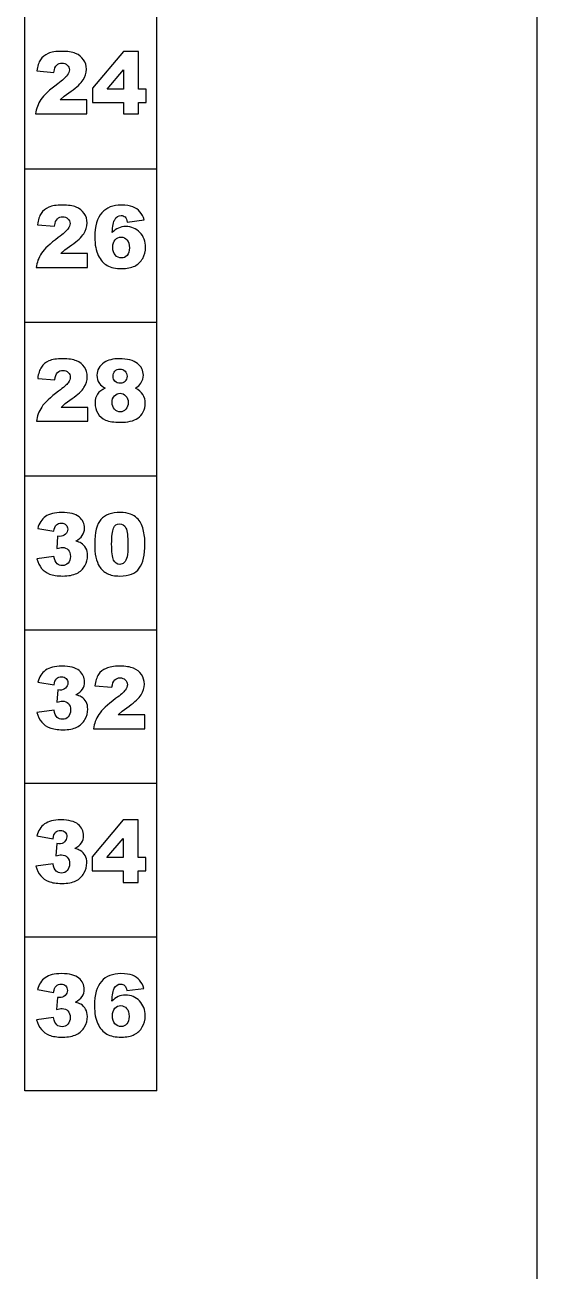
# Model space of a CAD drawing. Header units: millimetres. Extents: x 111 to 144, y 36 to 166.
# Drawn here: x 131.85 to 143.5, y 50.85 to 79.22 of the extents above; entities that cross this region are included whole.
import ezdxf

# ---------------------------------------------------------------- set-up
doc = ezdxf.new("R2010")
doc.units = ezdxf.units.MM
doc.header["$LTSCALE"] = 16.335
doc.layers.get('0').update_dxf_attribs({"linetype": 'CONTINUOUS'})

msp = doc.modelspace()

# ---------------------------------------------------------------- linework, layer by layer
at = {"linetype": 'Continuous'}
for p, q in [((143.501, 41.698), (143.501, 127.598)), ((131.851, 54.948), (131.851, 117.948)), ((134.851, 54.948), (134.851, 117.948)), ((134.094, 78.621), (133.386, 77.779)), ((134.433, 78.621), (134.094, 78.621)), ((134.433, 77.761), (134.433, 78.621)), ((132.121, 78.174), (132.511, 78.143)), ((133.719, 77.761), (134.094, 78.201)), ((134.094, 78.201), (134.094, 77.761)), ((133.386, 77.779), (133.386, 77.459)), ((134.094, 77.761), (133.719, 77.761)), ((134.609, 77.761), (134.433, 77.761)), ((134.609, 77.459), (134.609, 77.761)), ((132.652, 77.515), (132.745, 77.599)), ((133.26, 77.515), (132.652, 77.515)), ((132.745, 77.599), (132.902, 77.713)), ((133.26, 77.198), (133.26, 77.515)), ((132.093, 77.198), (133.26, 77.198)), ((133.386, 77.459), (134.094, 77.459)), ((134.094, 77.459), (134.094, 77.198)), ((134.094, 77.198), (134.433, 77.198)), ((134.433, 77.459), (134.609, 77.459)), ((134.433, 77.198), (134.433, 77.459)), ((131.851, 75.948), (134.851, 75.948)), ((132.135, 74.674), (132.525, 74.643)), ((134.179, 74.735), (134.565, 74.782)), ((132.666, 74.015), (132.759, 74.099)), ((132.759, 74.099), (132.916, 74.213)), ((133.273, 74.015), (132.666, 74.015)), ((133.273, 73.698), (133.273, 74.015)), ((132.106, 73.698), (133.273, 73.698)), ((134.851, 72.448), (131.851, 72.448)), ((132.141, 71.174), (132.53, 71.143)), ((132.765, 70.599), (132.922, 70.713)), ((132.672, 70.515), (132.765, 70.599)), ((133.279, 70.515), (132.672, 70.515)), ((133.279, 70.198), (133.279, 70.515)), ((132.112, 70.198), (133.279, 70.198)), ((134.851, 68.948), (131.851, 68.948)), ((132.142, 67.759), (132.509, 67.693)), ((132.593, 67.58), (132.573, 67.302)), ((132.644, 67.575), (132.593, 67.58)), ((132.509, 67.119), (132.121, 67.067)), ((131.851, 65.448), (134.851, 65.448)), ((132.145, 64.259), (132.512, 64.193)), ((133.44, 64.174), (133.829, 64.143)), ((132.596, 64.08), (132.576, 63.802)), ((132.647, 64.075), (132.596, 64.08)), ((132.512, 63.619), (132.124, 63.567)), ((133.971, 63.515), (134.063, 63.599)), ((134.063, 63.599), (134.221, 63.713)), ((134.578, 63.515), (133.971, 63.515)), ((134.578, 63.198), (134.578, 63.515)), ((133.411, 63.198), (134.578, 63.198)), ((134.851, 61.948), (131.851, 61.948)), ((134.086, 61.121), (133.377, 60.279)), ((134.425, 61.121), (134.086, 61.121)), ((134.425, 60.261), (134.425, 61.121)), ((132.122, 60.759), (132.49, 60.693)), ((132.574, 60.58), (132.554, 60.302)), ((132.624, 60.575), (132.574, 60.58)), ((133.71, 60.261), (134.086, 60.701)), ((134.086, 60.701), (134.086, 60.261)), ((133.377, 60.279), (133.377, 59.959)), ((134.086, 60.261), (133.71, 60.261)), ((134.6, 60.261), (134.425, 60.261)), ((134.6, 59.959), (134.6, 60.261)), ((132.49, 60.119), (132.101, 60.067)), ((133.377, 59.959), (134.086, 59.959)), ((134.086, 59.959), (134.086, 59.698)), ((134.425, 59.959), (134.6, 59.959)), ((134.425, 59.698), (134.425, 59.959)), ((134.086, 59.698), (134.425, 59.698)), ((134.851, 58.448), (131.851, 58.448)), ((132.136, 57.259), (132.504, 57.193)), ((132.588, 57.08), (132.568, 56.802)), ((132.638, 57.075), (132.588, 57.08)), ((134.17, 57.235), (134.557, 57.282)), ((132.504, 56.619), (132.115, 56.567)), ((134.851, 54.948), (131.851, 54.948))]:
    msp.add_line(p, q, dxfattribs=at)
msp.add_arc((134.025, 71.245), 1.071, 270.0061, 282.0044, dxfattribs=at)
for points in [[(132.686, 78.621), (132.554, 78.621), (132.452, 78.604), (132.377, 78.572)], [(133.004, 78.574), (132.928, 78.605), (132.822, 78.621), (132.686, 78.621)], [(132.205, 78.431), (132.164, 78.369), (132.137, 78.283), (132.121, 78.174)], [(132.377, 78.572), (132.303, 78.539), (132.245, 78.492), (132.205, 78.431)], [(132.574, 78.308), (132.605, 78.339), (132.646, 78.355), (132.696, 78.355)], [(132.696, 78.355), (132.744, 78.355), (132.783, 78.34), (132.815, 78.309)], [(133.184, 78.43), (133.14, 78.495), (133.081, 78.543), (133.004, 78.574)], [(133.25, 78.214), (133.25, 78.294), (133.228, 78.365), (133.184, 78.43)], [(132.511, 78.143), (132.521, 78.221), (132.542, 78.277), (132.574, 78.308)], [(132.814, 78.075), (132.782, 78.031), (132.709, 77.966), (132.596, 77.882)], [(132.862, 78.2), (132.862, 78.16), (132.846, 78.119), (132.814, 78.075)], [(132.815, 78.309), (132.846, 78.279), (132.862, 78.242), (132.862, 78.2)], [(133.175, 77.969), (133.224, 78.047), (133.25, 78.128), (133.25, 78.214)], [(132.596, 77.882), (132.409, 77.744), (132.282, 77.623), (132.214, 77.522)], [(132.902, 77.713), (133.034, 77.806), (133.125, 77.891), (133.175, 77.969)], [(132.214, 77.522), (132.146, 77.421), (132.106, 77.312), (132.093, 77.198)], [(132.219, 74.931), (132.178, 74.869), (132.15, 74.783), (132.135, 74.674)], [(132.391, 75.072), (132.317, 75.039), (132.259, 74.992), (132.219, 74.931)], [(132.699, 75.121), (132.568, 75.121), (132.465, 75.104), (132.391, 75.072)], [(133.018, 75.074), (132.942, 75.105), (132.836, 75.121), (132.699, 75.121)], [(133.198, 74.93), (133.154, 74.995), (133.095, 75.043), (133.018, 75.074)], [(133.264, 74.714), (133.264, 74.794), (133.242, 74.865), (133.198, 74.93)], [(133.601, 74.945), (133.494, 74.827), (133.441, 74.642), (133.441, 74.39)], [(134.043, 75.121), (133.854, 75.121), (133.707, 75.062), (133.601, 74.945)], [(134.307, 75.082), (134.242, 75.108), (134.154, 75.121), (134.043, 75.121)], [(134.468, 74.969), (134.425, 75.019), (134.372, 75.056), (134.307, 75.082)], [(134.565, 74.782), (134.543, 74.857), (134.51, 74.92), (134.468, 74.969)], [(132.525, 74.643), (132.535, 74.721), (132.556, 74.777), (132.588, 74.808)], [(132.588, 74.808), (132.619, 74.839), (132.66, 74.855), (132.71, 74.855)], [(132.71, 74.855), (132.758, 74.855), (132.797, 74.84), (132.828, 74.809)], [(132.828, 74.809), (132.86, 74.779), (132.876, 74.742), (132.876, 74.7)], [(132.876, 74.7), (132.876, 74.66), (132.86, 74.619), (132.828, 74.575)], [(133.189, 74.469), (133.238, 74.547), (133.264, 74.628), (133.264, 74.714)], [(133.836, 74.493), (133.847, 74.643), (133.866, 74.741), (133.892, 74.787)], [(133.892, 74.787), (133.927, 74.85), (133.976, 74.883), (134.039, 74.883)], [(134.149, 74.632), (134.084, 74.632), (134.028, 74.62), (133.979, 74.597)], [(134.039, 74.883), (134.074, 74.883), (134.103, 74.871), (134.127, 74.849)], [(134.127, 74.849), (134.151, 74.826), (134.168, 74.788), (134.179, 74.735)], [(134.465, 74.498), (134.379, 74.587), (134.273, 74.632), (134.149, 74.632)], [(132.61, 74.382), (132.423, 74.244), (132.296, 74.123), (132.228, 74.022)], [(132.828, 74.575), (132.796, 74.531), (132.723, 74.466), (132.61, 74.382)], [(132.916, 74.213), (133.048, 74.306), (133.139, 74.391), (133.189, 74.469)], [(133.441, 74.39), (133.441, 74.217), (133.466, 74.079), (133.517, 73.974)], [(133.979, 74.597), (133.929, 74.574), (133.882, 74.54), (133.836, 74.493)], [(133.904, 74.331), (133.94, 74.371), (133.986, 74.391), (134.04, 74.391)], [(134.04, 74.391), (134.093, 74.391), (134.137, 74.37), (134.172, 74.328)], [(134.595, 74.159), (134.595, 74.295), (134.551, 74.408), (134.465, 74.498)], [(133.849, 74.159), (133.849, 74.233), (133.867, 74.291), (133.904, 74.331)], [(133.907, 73.98), (133.868, 74.023), (133.849, 74.082), (133.849, 74.159)], [(134.172, 74.328), (134.208, 74.287), (134.226, 74.227), (134.226, 74.148)], [(134.226, 74.148), (134.226, 74.071), (134.209, 74.013), (134.175, 73.974)], [(134.529, 73.906), (134.573, 73.982), (134.595, 74.066), (134.595, 74.159)], [(132.228, 74.022), (132.16, 73.921), (132.12, 73.812), (132.106, 73.698)], [(133.517, 73.974), (133.568, 73.868), (133.635, 73.793), (133.72, 73.745)], [(134.047, 73.916), (133.992, 73.916), (133.945, 73.937), (133.907, 73.98)], [(134.175, 73.974), (134.141, 73.935), (134.098, 73.916), (134.047, 73.916)], [(134.348, 73.732), (134.425, 73.771), (134.485, 73.829), (134.529, 73.906)], [(133.72, 73.745), (133.804, 73.698), (133.917, 73.674), (134.057, 73.674)], [(134.057, 73.674), (134.174, 73.674), (134.27, 73.694), (134.348, 73.732)], [(132.397, 71.572), (132.322, 71.539), (132.265, 71.492), (132.225, 71.431)], [(132.705, 71.621), (132.573, 71.621), (132.471, 71.604), (132.397, 71.572)], [(133.024, 71.574), (132.948, 71.605), (132.842, 71.621), (132.705, 71.621)], [(133.204, 71.43), (133.16, 71.495), (133.101, 71.543), (133.024, 71.574)], [(133.654, 71.535), (133.543, 71.461), (133.488, 71.365), (133.488, 71.248)], [(133.994, 71.621), (133.853, 71.621), (133.739, 71.593), (133.654, 71.535)], [(134.409, 71.514), (134.319, 71.585), (134.182, 71.621), (133.994, 71.621)], [(134.544, 71.245), (134.544, 71.353), (134.499, 71.443), (134.409, 71.514)], [(132.225, 71.431), (132.184, 71.369), (132.156, 71.283), (132.141, 71.174)], [(132.53, 71.143), (132.541, 71.221), (132.562, 71.277), (132.594, 71.308)], [(132.594, 71.308), (132.625, 71.339), (132.666, 71.355), (132.716, 71.355)], [(132.716, 71.355), (132.763, 71.355), (132.803, 71.34), (132.834, 71.309)], [(132.834, 71.309), (132.866, 71.279), (132.882, 71.242), (132.882, 71.2)], [(133.27, 71.214), (133.27, 71.294), (133.248, 71.365), (133.204, 71.43)], [(133.488, 71.248), (133.488, 71.176), (133.507, 71.113), (133.545, 71.059)], [(133.854, 71.225), (133.854, 71.272), (133.868, 71.31), (133.898, 71.34)], [(133.899, 71.108), (133.868, 71.137), (133.854, 71.176), (133.854, 71.225)], [(133.898, 71.34), (133.928, 71.369), (133.966, 71.385), (134.014, 71.385)], [(134.014, 71.385), (134.059, 71.385), (134.098, 71.369), (134.128, 71.339)], [(134.128, 71.339), (134.158, 71.308), (134.173, 71.269), (134.173, 71.221)], [(134.173, 71.221), (134.173, 71.174), (134.159, 71.136), (134.13, 71.107)], [(134.49, 71.069), (134.525, 71.123), (134.544, 71.182), (134.544, 71.245)], [(132.834, 71.075), (132.802, 71.031), (132.729, 70.966), (132.615, 70.882)], [(132.882, 71.2), (132.882, 71.16), (132.866, 71.119), (132.834, 71.075)], [(132.922, 70.713), (133.054, 70.806), (133.144, 70.891), (133.194, 70.969)], [(133.194, 70.969), (133.244, 71.047), (133.27, 71.128), (133.27, 71.214)], [(133.679, 70.95), (133.599, 70.919), (133.541, 70.875), (133.503, 70.817)], [(133.545, 71.059), (133.573, 71.019), (133.618, 70.983), (133.679, 70.95)], [(134.02, 71.064), (133.97, 71.064), (133.929, 71.078), (133.899, 71.108)], [(134.13, 71.107), (134.101, 71.078), (134.064, 71.064), (134.02, 71.064)], [(134.364, 70.95), (134.421, 70.988), (134.463, 71.027), (134.49, 71.069)], [(134.533, 70.806), (134.496, 70.865), (134.439, 70.914), (134.364, 70.95)], [(132.615, 70.882), (132.428, 70.744), (132.301, 70.623), (132.233, 70.522)], [(133.503, 70.817), (133.464, 70.76), (133.445, 70.691), (133.445, 70.609)], [(133.833, 70.623), (133.833, 70.687), (133.85, 70.739), (133.887, 70.777)], [(133.887, 70.777), (133.923, 70.815), (133.965, 70.835), (134.014, 70.835)], [(134.014, 70.835), (134.062, 70.835), (134.105, 70.814), (134.142, 70.775)], [(134.142, 70.775), (134.18, 70.735), (134.199, 70.685), (134.199, 70.623)], [(134.589, 70.607), (134.589, 70.68), (134.57, 70.746), (134.533, 70.806)], [(132.233, 70.522), (132.166, 70.421), (132.126, 70.312), (132.112, 70.198)], [(133.445, 70.609), (133.445, 70.525), (133.465, 70.449), (133.506, 70.381)], [(133.506, 70.381), (133.547, 70.312), (133.607, 70.261), (133.685, 70.226)], [(133.889, 70.47), (133.851, 70.51), (133.833, 70.56), (133.833, 70.623)], [(134.018, 70.412), (133.97, 70.412), (133.927, 70.432), (133.889, 70.47)], [(134.143, 70.472), (134.106, 70.432), (134.064, 70.412), (134.018, 70.412)], [(134.199, 70.623), (134.199, 70.562), (134.18, 70.512), (134.143, 70.472)], [(134.422, 70.27), (134.469, 70.303), (134.508, 70.349), (134.541, 70.411)], [(134.541, 70.411), (134.573, 70.472), (134.589, 70.537), (134.589, 70.607)], [(133.685, 70.226), (133.763, 70.192), (133.876, 70.174), (134.025, 70.174)], [(134.248, 70.197), (134.317, 70.212), (134.375, 70.237), (134.422, 70.27)], [(132.687, 68.121), (132.528, 68.121), (132.404, 68.09), (132.318, 68.028)], [(133.083, 68.019), (133.001, 68.087), (132.869, 68.121), (132.687, 68.121)], [(134.018, 68.121), (133.822, 68.121), (133.675, 68.068), (133.58, 67.962)], [(134.25, 68.086), (134.189, 68.109), (134.112, 68.121), (134.018, 68.121)], [(132.318, 68.028), (132.231, 67.965), (132.172, 67.875), (132.142, 67.759)], [(132.509, 67.693), (132.519, 67.761), (132.539, 67.81), (132.568, 67.838)], [(132.568, 67.838), (132.596, 67.865), (132.634, 67.88), (132.679, 67.88)], [(132.679, 67.88), (132.723, 67.88), (132.759, 67.866), (132.784, 67.841)], [(132.784, 67.841), (132.809, 67.816), (132.823, 67.781), (132.823, 67.739)], [(133.206, 67.762), (133.206, 67.865), (133.165, 67.95), (133.083, 68.019)], [(133.58, 67.962), (133.484, 67.855), (133.437, 67.669), (133.437, 67.403)], [(133.865, 67.764), (133.894, 67.829), (133.94, 67.863), (134.005, 67.863)], [(134.005, 67.863), (134.068, 67.863), (134.115, 67.83), (134.146, 67.766)], [(134.398, 67.995), (134.36, 68.033), (134.311, 68.063), (134.25, 68.086)], [(134.488, 67.878), (134.466, 67.919), (134.437, 67.958), (134.398, 67.995)], [(134.542, 67.735), (134.528, 67.789), (134.51, 67.837), (134.488, 67.878)], [(132.771, 67.624), (132.737, 67.591), (132.695, 67.575), (132.644, 67.575)], [(132.823, 67.739), (132.823, 67.695), (132.805, 67.656), (132.771, 67.624)], [(133.006, 67.469), (133.073, 67.505), (133.123, 67.548), (133.156, 67.598)], [(133.156, 67.598), (133.188, 67.647), (133.206, 67.701), (133.206, 67.762)], [(133.823, 67.402), (133.823, 67.578), (133.837, 67.699), (133.865, 67.764)], [(134.146, 67.766), (134.178, 67.702), (134.194, 67.577), (134.194, 67.392)], [(134.581, 67.408), (134.581, 67.521), (134.567, 67.63), (134.542, 67.735)], [(132.573, 67.302), (132.627, 67.317), (132.669, 67.325), (132.699, 67.325)], [(132.699, 67.325), (132.757, 67.325), (132.802, 67.307), (132.835, 67.271)], [(132.835, 67.271), (132.868, 67.235), (132.886, 67.186), (132.886, 67.121)], [(133.13, 67.422), (133.102, 67.44), (133.059, 67.456), (133.006, 67.469)], [(133.238, 67.309), (133.212, 67.356), (133.176, 67.394), (133.13, 67.422)], [(133.277, 67.142), (133.277, 67.207), (133.264, 67.262), (133.238, 67.309)], [(133.437, 67.403), (133.437, 67.294), (133.445, 67.196), (133.464, 67.106)], [(133.869, 67.037), (133.838, 67.101), (133.823, 67.224), (133.823, 67.402)], [(134.194, 67.392), (134.194, 67.265), (134.186, 67.171), (134.173, 67.112)], [(134.452, 66.85), (134.538, 66.968), (134.581, 67.154), (134.581, 67.408)], [(132.121, 67.067), (132.146, 66.979), (132.182, 66.907), (132.23, 66.849)], [(132.58, 66.955), (132.548, 66.986), (132.525, 67.04), (132.509, 67.119)], [(132.833, 66.968), (132.799, 66.93), (132.755, 66.911), (132.703, 66.911)], [(132.886, 67.121), (132.886, 67.057), (132.868, 67.006), (132.833, 66.968)], [(133.213, 66.907), (133.255, 66.981), (133.277, 67.059), (133.277, 67.142)], [(133.464, 67.106), (133.484, 67.017), (133.509, 66.947), (133.543, 66.895)], [(134.007, 66.939), (133.947, 66.939), (133.901, 66.972), (133.869, 67.037)], [(134.109, 66.98), (134.08, 66.953), (134.046, 66.939), (134.007, 66.939)], [(134.173, 67.112), (134.16, 67.052), (134.138, 67.008), (134.109, 66.98)], [(132.23, 66.849), (132.277, 66.792), (132.338, 66.748), (132.411, 66.719)], [(132.411, 66.719), (132.485, 66.689), (132.585, 66.674), (132.713, 66.674)], [(132.703, 66.911), (132.654, 66.911), (132.613, 66.925), (132.58, 66.955)], [(132.713, 66.674), (132.843, 66.674), (132.949, 66.695), (133.029, 66.734)], [(133.029, 66.734), (133.109, 66.774), (133.17, 66.832), (133.213, 66.907)], [(133.543, 66.895), (133.59, 66.823), (133.65, 66.767), (133.722, 66.73)], [(133.722, 66.73), (133.795, 66.693), (133.889, 66.674), (134.008, 66.674)], [(134.008, 66.674), (134.218, 66.674), (134.366, 66.732), (134.452, 66.85)], [(132.321, 64.528), (132.233, 64.465), (132.175, 64.375), (132.145, 64.259)], [(132.69, 64.621), (132.53, 64.621), (132.407, 64.59), (132.321, 64.528)], [(133.086, 64.519), (133.004, 64.587), (132.872, 64.621), (132.69, 64.621)], [(133.208, 64.262), (133.208, 64.365), (133.167, 64.45), (133.086, 64.519)], [(133.523, 64.431), (133.483, 64.369), (133.455, 64.283), (133.44, 64.174)], [(133.696, 64.572), (133.621, 64.539), (133.564, 64.492), (133.523, 64.431)], [(134.004, 64.621), (133.872, 64.621), (133.77, 64.604), (133.696, 64.572)], [(134.323, 64.574), (134.247, 64.605), (134.141, 64.621), (134.004, 64.621)], [(134.502, 64.43), (134.459, 64.495), (134.399, 64.543), (134.323, 64.574)], [(134.568, 64.214), (134.568, 64.294), (134.546, 64.365), (134.502, 64.43)], [(132.512, 64.193), (132.522, 64.261), (132.542, 64.31), (132.571, 64.338)], [(132.571, 64.338), (132.599, 64.365), (132.636, 64.38), (132.682, 64.38)], [(132.682, 64.38), (132.726, 64.38), (132.762, 64.366), (132.787, 64.341)], [(132.826, 64.239), (132.826, 64.195), (132.808, 64.156), (132.774, 64.124)], [(132.787, 64.341), (132.812, 64.316), (132.826, 64.281), (132.826, 64.239)], [(133.159, 64.098), (133.191, 64.147), (133.208, 64.201), (133.208, 64.262)], [(133.829, 64.143), (133.84, 64.221), (133.861, 64.277), (133.892, 64.308)], [(133.892, 64.308), (133.924, 64.339), (133.965, 64.355), (134.014, 64.355)], [(134.014, 64.355), (134.062, 64.355), (134.101, 64.34), (134.133, 64.309)], [(134.133, 64.309), (134.164, 64.279), (134.181, 64.242), (134.181, 64.2)], [(134.181, 64.2), (134.181, 64.16), (134.164, 64.119), (134.133, 64.075)], [(134.493, 63.969), (134.543, 64.047), (134.568, 64.128), (134.568, 64.214)], [(132.774, 64.124), (132.74, 64.091), (132.698, 64.075), (132.647, 64.075)], [(133.009, 63.969), (133.076, 64.005), (133.125, 64.048), (133.159, 64.098)], [(133.133, 63.922), (133.104, 63.94), (133.062, 63.956), (133.009, 63.969)], [(133.241, 63.809), (133.215, 63.856), (133.179, 63.894), (133.133, 63.922)], [(133.914, 63.882), (133.727, 63.744), (133.6, 63.623), (133.532, 63.522)], [(134.133, 64.075), (134.1, 64.031), (134.028, 63.966), (133.914, 63.882)], [(134.221, 63.713), (134.353, 63.806), (134.443, 63.891), (134.493, 63.969)], [(132.124, 63.567), (132.148, 63.479), (132.185, 63.407), (132.232, 63.349)], [(132.583, 63.455), (132.55, 63.486), (132.528, 63.54), (132.512, 63.619)], [(132.576, 63.802), (132.63, 63.817), (132.672, 63.825), (132.702, 63.825)], [(132.702, 63.825), (132.76, 63.825), (132.805, 63.807), (132.838, 63.771)], [(132.889, 63.621), (132.889, 63.557), (132.87, 63.506), (132.836, 63.468)], [(132.838, 63.771), (132.871, 63.735), (132.889, 63.686), (132.889, 63.621)], [(133.216, 63.407), (133.258, 63.481), (133.28, 63.559), (133.28, 63.642)], [(133.28, 63.642), (133.28, 63.707), (133.267, 63.762), (133.241, 63.809)], [(132.232, 63.349), (132.28, 63.292), (132.34, 63.248), (132.414, 63.219)], [(132.706, 63.411), (132.656, 63.411), (132.615, 63.425), (132.583, 63.455)], [(132.836, 63.468), (132.802, 63.43), (132.758, 63.411), (132.706, 63.411)], [(133.032, 63.234), (133.112, 63.274), (133.173, 63.332), (133.216, 63.407)], [(133.532, 63.522), (133.464, 63.421), (133.424, 63.312), (133.411, 63.198)], [(132.414, 63.219), (132.487, 63.189), (132.588, 63.174), (132.716, 63.174)], [(132.716, 63.174), (132.846, 63.174), (132.952, 63.195), (133.032, 63.234)], [(132.298, 61.028), (132.211, 60.965), (132.153, 60.875), (132.122, 60.759)], [(132.667, 61.121), (132.508, 61.121), (132.385, 61.09), (132.298, 61.028)], [(133.063, 61.019), (132.982, 61.087), (132.85, 61.121), (132.667, 61.121)], [(133.186, 60.762), (133.186, 60.865), (133.145, 60.95), (133.063, 61.019)], [(132.49, 60.693), (132.499, 60.761), (132.519, 60.81), (132.548, 60.838)], [(132.548, 60.838), (132.577, 60.865), (132.614, 60.88), (132.66, 60.88)], [(132.66, 60.88), (132.704, 60.88), (132.739, 60.866), (132.764, 60.841)], [(132.803, 60.739), (132.803, 60.695), (132.786, 60.656), (132.752, 60.624)], [(132.764, 60.841), (132.79, 60.816), (132.803, 60.781), (132.803, 60.739)], [(133.136, 60.598), (133.169, 60.647), (133.186, 60.701), (133.186, 60.762)], [(132.752, 60.624), (132.717, 60.591), (132.675, 60.575), (132.624, 60.575)], [(132.986, 60.469), (133.053, 60.505), (133.103, 60.548), (133.136, 60.598)], [(133.11, 60.422), (133.082, 60.44), (133.04, 60.456), (132.986, 60.469)], [(132.554, 60.302), (132.607, 60.317), (132.649, 60.325), (132.68, 60.325)], [(132.68, 60.325), (132.737, 60.325), (132.782, 60.307), (132.815, 60.271)], [(132.815, 60.271), (132.849, 60.235), (132.866, 60.186), (132.866, 60.121)], [(133.218, 60.309), (133.193, 60.356), (133.156, 60.394), (133.11, 60.422)], [(133.258, 60.142), (133.258, 60.207), (133.244, 60.262), (133.218, 60.309)], [(132.101, 60.067), (132.126, 59.979), (132.162, 59.907), (132.21, 59.849)], [(132.561, 59.955), (132.528, 59.986), (132.505, 60.04), (132.49, 60.119)], [(132.684, 59.911), (132.634, 59.911), (132.593, 59.925), (132.561, 59.955)], [(132.814, 59.968), (132.779, 59.93), (132.735, 59.911), (132.684, 59.911)], [(132.866, 60.121), (132.866, 60.057), (132.848, 60.006), (132.814, 59.968)], [(133.009, 59.734), (133.09, 59.774), (133.151, 59.832), (133.193, 59.907)], [(133.193, 59.907), (133.236, 59.981), (133.258, 60.059), (133.258, 60.142)], [(132.21, 59.849), (132.258, 59.792), (132.318, 59.748), (132.391, 59.719)], [(132.391, 59.719), (132.465, 59.689), (132.565, 59.674), (132.693, 59.674)], [(132.693, 59.674), (132.823, 59.674), (132.929, 59.695), (133.009, 59.734)], [(132.681, 57.621), (132.522, 57.621), (132.399, 57.59), (132.312, 57.528)], [(133.077, 57.519), (132.996, 57.587), (132.864, 57.621), (132.681, 57.621)], [(134.035, 57.621), (133.845, 57.621), (133.698, 57.562), (133.592, 57.445)], [(134.298, 57.582), (134.233, 57.608), (134.145, 57.621), (134.035, 57.621)], [(132.312, 57.528), (132.225, 57.465), (132.167, 57.375), (132.136, 57.259)], [(132.504, 57.193), (132.513, 57.261), (132.533, 57.31), (132.562, 57.338)], [(132.562, 57.338), (132.591, 57.365), (132.628, 57.38), (132.674, 57.38)], [(132.674, 57.38), (132.718, 57.38), (132.753, 57.366), (132.778, 57.341)], [(132.778, 57.341), (132.804, 57.316), (132.817, 57.281), (132.817, 57.239)], [(133.2, 57.262), (133.2, 57.365), (133.159, 57.45), (133.077, 57.519)], [(133.592, 57.445), (133.485, 57.327), (133.433, 57.142), (133.433, 56.89)], [(133.883, 57.287), (133.918, 57.35), (133.968, 57.383), (134.031, 57.383)], [(134.031, 57.383), (134.065, 57.383), (134.095, 57.371), (134.118, 57.349)], [(134.118, 57.349), (134.142, 57.326), (134.16, 57.288), (134.17, 57.235)], [(134.459, 57.469), (134.417, 57.519), (134.363, 57.556), (134.298, 57.582)], [(134.557, 57.282), (134.534, 57.357), (134.502, 57.42), (134.459, 57.469)], [(132.765, 57.124), (132.731, 57.091), (132.689, 57.075), (132.638, 57.075)], [(132.817, 57.239), (132.817, 57.195), (132.8, 57.156), (132.765, 57.124)], [(133, 56.969), (133.067, 57.005), (133.117, 57.048), (133.15, 57.098)], [(133.15, 57.098), (133.183, 57.147), (133.2, 57.201), (133.2, 57.262)], [(133.827, 56.993), (133.839, 57.143), (133.858, 57.241), (133.883, 57.287)], [(133.97, 57.097), (133.921, 57.074), (133.873, 57.04), (133.827, 56.993)], [(134.141, 57.132), (134.076, 57.132), (134.019, 57.12), (133.97, 57.097)], [(134.456, 56.998), (134.371, 57.087), (134.265, 57.132), (134.141, 57.132)], [(132.568, 56.802), (132.621, 56.817), (132.663, 56.825), (132.694, 56.825)], [(132.694, 56.825), (132.751, 56.825), (132.796, 56.807), (132.829, 56.771)], [(132.829, 56.771), (132.863, 56.735), (132.88, 56.686), (132.88, 56.621)], [(133.124, 56.922), (133.096, 56.94), (133.054, 56.956), (133, 56.969)], [(133.232, 56.809), (133.207, 56.856), (133.17, 56.894), (133.124, 56.922)], [(133.271, 56.642), (133.271, 56.707), (133.258, 56.762), (133.232, 56.809)], [(133.433, 56.89), (133.433, 56.717), (133.458, 56.579), (133.508, 56.474)], [(133.841, 56.659), (133.841, 56.733), (133.859, 56.791), (133.895, 56.831)], [(133.895, 56.831), (133.931, 56.871), (133.977, 56.891), (134.032, 56.891)], [(134.032, 56.891), (134.084, 56.891), (134.128, 56.87), (134.164, 56.828)], [(134.164, 56.828), (134.2, 56.787), (134.218, 56.727), (134.218, 56.648)], [(134.587, 56.659), (134.587, 56.795), (134.543, 56.908), (134.456, 56.998)], [(132.115, 56.567), (132.14, 56.479), (132.176, 56.407), (132.224, 56.349)], [(132.574, 56.455), (132.542, 56.486), (132.519, 56.54), (132.504, 56.619)], [(132.827, 56.468), (132.793, 56.43), (132.749, 56.411), (132.698, 56.411)], [(132.88, 56.621), (132.88, 56.557), (132.862, 56.506), (132.827, 56.468)], [(133.207, 56.407), (133.25, 56.481), (133.271, 56.559), (133.271, 56.642)], [(133.508, 56.474), (133.559, 56.368), (133.627, 56.293), (133.712, 56.245)], [(133.898, 56.48), (133.86, 56.523), (133.841, 56.582), (133.841, 56.659)], [(134.038, 56.416), (133.983, 56.416), (133.936, 56.437), (133.898, 56.48)], [(134.167, 56.474), (134.132, 56.435), (134.089, 56.416), (134.038, 56.416)], [(134.218, 56.648), (134.218, 56.571), (134.201, 56.513), (134.167, 56.474)], [(134.521, 56.406), (134.565, 56.482), (134.587, 56.566), (134.587, 56.659)], [(132.224, 56.349), (132.272, 56.292), (132.332, 56.248), (132.405, 56.219)], [(132.405, 56.219), (132.479, 56.189), (132.579, 56.174), (132.707, 56.174)], [(132.698, 56.411), (132.648, 56.411), (132.607, 56.425), (132.574, 56.455)], [(132.707, 56.174), (132.837, 56.174), (132.943, 56.195), (133.023, 56.234)], [(133.023, 56.234), (133.103, 56.274), (133.165, 56.332), (133.207, 56.407)], [(133.712, 56.245), (133.796, 56.198), (133.908, 56.174), (134.049, 56.174)], [(134.049, 56.174), (134.165, 56.174), (134.262, 56.194), (134.339, 56.232)], [(134.339, 56.232), (134.417, 56.271), (134.477, 56.329), (134.521, 56.406)]]:
    msp.add_open_spline(points, degree=3, dxfattribs=at)

doc.saveas('drawing.dxf')
